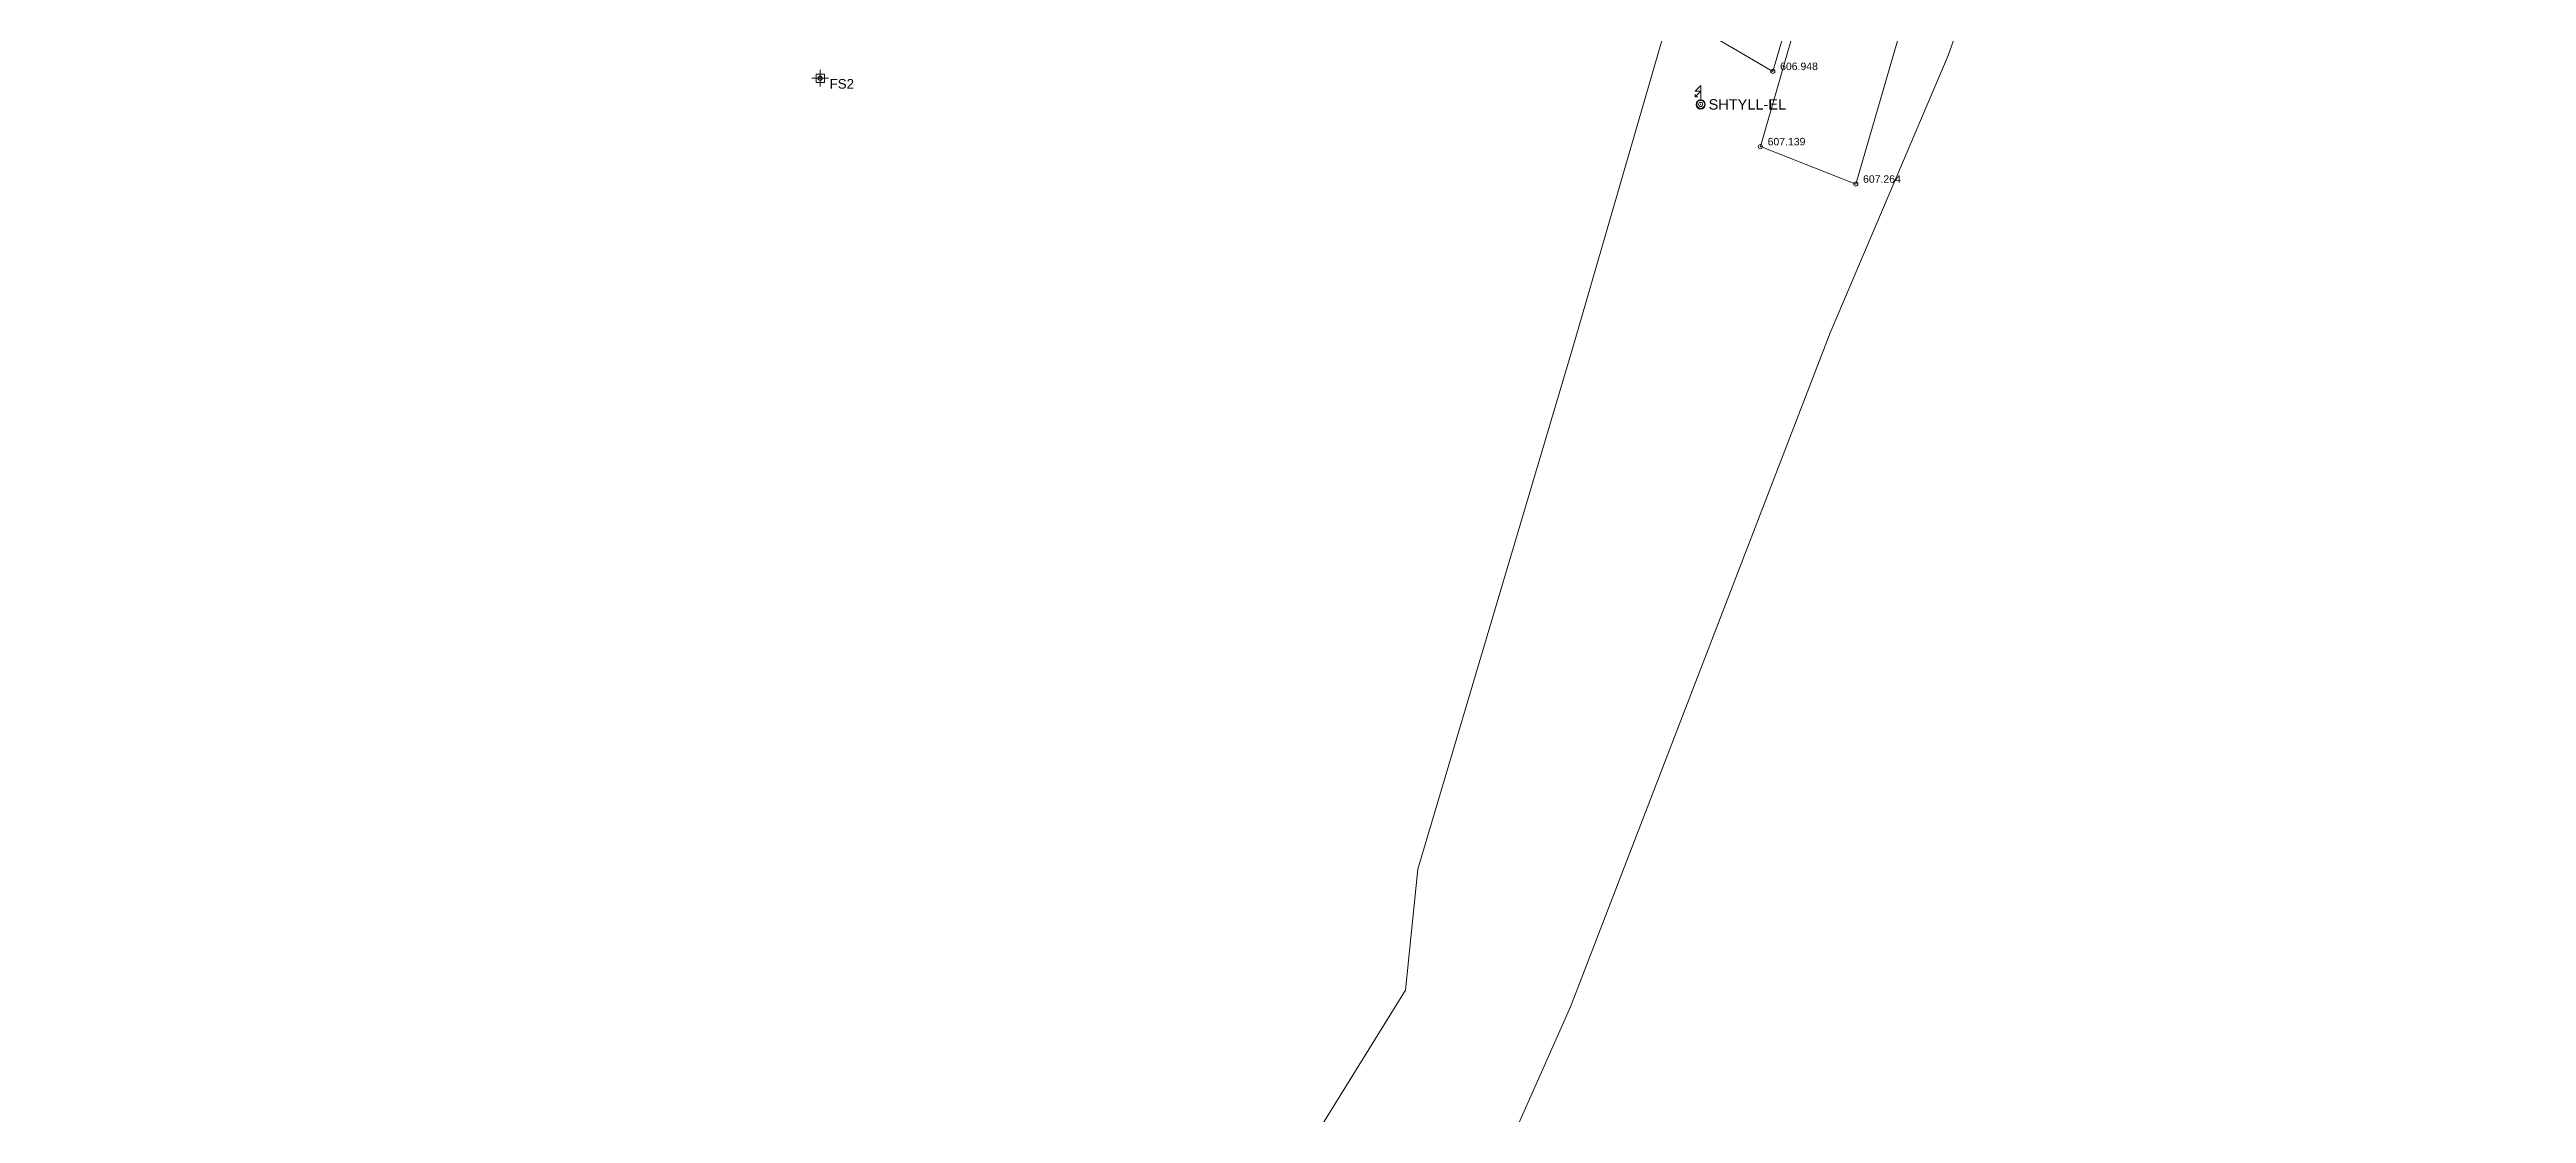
# Model space of a CAD drawing. Header units: metres. Extents: x 7508213 to 7508396, y 4696547 to 4696848.
# Drawn here: x 7508276.6 to 7508395.8, y 4696697.6 to 4696748.7 of the extents above; entities that cross this region are included whole.
import ezdxf

# ---------------------------------------------------------------- set-up
doc = ezdxf.new("R2010")
doc.units = ezdxf.units.M
doc.header["$PDMODE"] = 32
doc.header["$PDSIZE"] = 0.2
doc.layers.add('asfalt', color=7, linetype='Continuous', lineweight=0, true_color=0x7b8778)
doc.layers.add('asfalt pikat', color=7, linetype='Continuous', lineweight=0, true_color=0x7b8778)
for name, color, linetype, lineweight in [('Parc-Kojshi', 251, 'Continuous', 0), ('Parc-Re', 7, 'Continuous', 0), ('rrjet', 7, 'Continuous', 0), ('rruge', 31, 'Continuous', 0), ('rruge pikat', 31, 'Continuous', 0), ('Shtyll elektrike', 7, 'Continuous', 0)]:
    doc.layers.add(name, color=color, linetype=linetype, lineweight=lineweight)
doc.styles.get("Standard").update_dxf_attribs({"font": 'arial.ttf'})

# ---------------------------------------------------------------- blocks, each defined once
blk = doc.blocks.new('*U58')
at = {"color": 0, "linetype": 'ByBlock', "lineweight": -2, "transparency": 16777216}
blk.add_line((0, 0), (0, 0), dxfattribs=at)
blk.add_circle((0, 0), 0.5, dxfattribs=at)
blk = doc.blocks.new('*U1037', base_point=(7508358.897, 4696744.081, 607.139))
at = {"layer": 'asfalt pikat', "linetype": 'ByBlock', "insert": (7508359.247, 4696744.321, 607.139), "char_height": 0.36, "attachment_point": 4}
blk.add_mtext('{\\C256;607.139}', dxfattribs=at)
blk = doc.blocks.new('*U1038', base_point=(7508358.897, 4696744.081, 607.139))
at = {"layer": 'asfalt pikat', "linetype": 'ByBlock', "lineweight": -2}
blk.add_blockref('*U1037', (7508358.897, 4696744.081, 607.139), dxfattribs=at)
blk = doc.blocks.new('*U1039', base_point=(7508358.897, 4696744.081, 607.139))
at = {"layer": 'asfalt pikat', "linetype": 'ByBlock', "lineweight": -2, "xscale": 0.1999999960000001, "yscale": 0.1999999960000001, "zscale": 0.1999999960000001}
blk.add_blockref('*U58', (7508358.897, 4696744.081, 607.139), dxfattribs=at)
at = {"layer": 'asfalt pikat', "linetype": 'ByBlock', "lineweight": -2}
blk.add_blockref('*U1038', (7508358.897, 4696744.081, 607.139), dxfattribs=at)
blk = doc.blocks.new('*U1040', base_point=(7508363.486, 4696742.282, 607.264))
at = {"layer": 'asfalt pikat', "linetype": 'ByBlock', "insert": (7508363.836, 4696742.522, 607.264), "char_height": 0.36, "attachment_point": 4}
blk.add_mtext('{\\C256;607.264}', dxfattribs=at)
blk = doc.blocks.new('*U1041', base_point=(7508363.486, 4696742.282, 607.264))
at = {"layer": 'asfalt pikat', "linetype": 'ByBlock', "lineweight": -2}
blk.add_blockref('*U1040', (7508363.486, 4696742.282, 607.264), dxfattribs=at)
blk = doc.blocks.new('*U1042', base_point=(7508363.486, 4696742.282, 607.264))
at = {"layer": 'asfalt pikat', "linetype": 'ByBlock', "lineweight": -2, "xscale": 0.1999999960000001, "yscale": 0.1999999960000001, "zscale": 0.1999999960000001}
blk.add_blockref('*U58', (7508363.486, 4696742.282, 607.264), dxfattribs=at)
at = {"layer": 'asfalt pikat', "linetype": 'ByBlock', "lineweight": -2}
blk.add_blockref('*U1041', (7508363.486, 4696742.282, 607.264), dxfattribs=at)
blk = doc.blocks.new('Pole electricity_ Shtyllë Elekrike Druri - tension i lartë')
at = {"color": 1, "linetype": 'ByBlock', "lineweight": 0, "flags": 128}
for points in [[(0, 0.5), (0, 2.35), (-0.7, 1.65), (0, 1.65), (-0.7, 0.95)], [(-0.35, 0.95), (-0.7, 0.95), (-0.7, 1.3)]]:
    blk.add_lwpolyline(points, dxfattribs=at)
at = {"color": 1, "linetype": 'ByBlock', "lineweight": 0}
blk.add_circle((0, 0), 0.5, dxfattribs=at)
blk = doc.blocks.new('Shtylle_Elekrike_Druri')
at = {"color": 1, "lineweight": 0}
blk.add_blockref('Pole electricity_ Shtyllë Elekrike Druri - tension i lartë', (0, 0), dxfattribs=at)
blk = doc.blocks.new('*U1043', base_point=(7508356.03, 4696746.11, 607.29))
at = {"layer": 'Shtyll elektrike', "linetype": 'ByBlock', "insert": (7508356.41, 4696746.11, 607.29), "char_height": 0.5, "attachment_point": 4}
blk.add_mtext('SHTYLL-EL', dxfattribs=at)
blk = doc.blocks.new('*U1044', base_point=(7508356.03, 4696746.11, 607.29))
at = {"color": 0, "linetype": 'ByBlock', "lineweight": -2}
blk.add_blockref('*U1043', (7508356.03, 4696746.11, 607.29), dxfattribs=at)
blk = doc.blocks.new('*U1045', base_point=(7508356.03, 4696746.11, 607.29))
at = {"color": 0, "linetype": 'ByBlock', "lineweight": -2}
blk.add_blockref('*U1044', (7508356.03, 4696746.11, 607.29), dxfattribs=at)
at = {"layer": 'Shtyll elektrike', "color": 0, "linetype": 'ByBlock', "lineweight": -2, "xscale": 0.3859649109768737, "yscale": 0.3859649109768737, "zscale": 0.3859649109768737}
blk.add_blockref('Shtylle_Elekrike_Druri', (7508356.03, 4696746.11, 607.29), dxfattribs=at)
blk = doc.blocks.new('*U1046', base_point=(7508359.496, 4696747.701, 606.948))
at = {"layer": 'rruge pikat', "linetype": 'ByBlock', "insert": (7508359.846, 4696747.941, 606.948), "char_height": 0.36, "attachment_point": 4}
blk.add_mtext('{\\C256;606.948}', dxfattribs=at)
blk = doc.blocks.new('*U1047', base_point=(7508359.496, 4696747.701, 606.948))
at = {"layer": 'rruge pikat', "linetype": 'ByBlock', "lineweight": -2}
blk.add_blockref('*U1046', (7508359.496, 4696747.701, 606.948), dxfattribs=at)
blk = doc.blocks.new('*U1048', base_point=(7508359.496, 4696747.701, 606.948))
at = {"layer": 'rruge pikat', "linetype": 'ByBlock', "lineweight": -2, "xscale": 0.1999999960000001, "yscale": 0.1999999960000001, "zscale": 0.1999999960000001}
blk.add_blockref('*U58', (7508359.496, 4696747.701, 606.948), dxfattribs=at)
at = {"layer": 'rruge pikat', "linetype": 'ByBlock', "lineweight": -2}
blk.add_blockref('*U1047', (7508359.496, 4696747.701, 606.948), dxfattribs=at)
blk = doc.blocks.new('*U1667')
at = {"color": 0, "linetype": 'ByBlock', "lineweight": -2, "transparency": 16777216}
for p, q in [((-1, 0), (1, 0)), ((0, -1), (0, 1))]:
    blk.add_line(p, q, dxfattribs=at)
blk.add_lwpolyline([(-0.5, -0.5), (-0.5, 0.5), (0.5, 0.5), (0.5, -0.5)], close=True, dxfattribs=at)
blk = doc.blocks.new('*U1671', base_point=(7508313.67, 4696747.37, 605.76))
at = {"layer": 'rrjet', "linetype": 'ByBlock', "insert": (7508314.12, 4696747.33, 605.76), "char_height": 0.46, "attachment_point": 1}
blk.add_mtext('{\\fArial|b0|i0|c0|p34;\\C137;\\c8355647;FS2}', dxfattribs=at)
blk = doc.blocks.new('*U1672', base_point=(7508313.671, 4696747.366, 605.763))
at = {"layer": 'rrjet', "color": 93, "linetype": 'ByBlock', "lineweight": -2}
blk.add_blockref('*U1671', (7508313.671, 4696747.366, 605.763), dxfattribs=at)
blk = doc.blocks.new('*U1673', base_point=(7508313.671, 4696747.366, 605.763))
at = {"layer": 'rrjet', "color": 93, "linetype": 'ByBlock', "lineweight": -2, "xscale": 0.4, "yscale": 0.4, "zscale": 0.4}
blk.add_blockref('*U1667', (7508313.671, 4696747.366, 605.763), dxfattribs=at)
at = {"layer": 'rrjet', "color": 93, "linetype": 'ByBlock', "lineweight": -2}
blk.add_blockref('*U1672', (7508313.671, 4696747.366, 605.763), dxfattribs=at)

msp = doc.modelspace()

# ---------------------------------------------------------------- linework, layer by layer
at = {"layer": 'asfalt'}
msp.add_polyline3d([(7508358.9, 4696744.08, 607.14), (7508363.49, 4696742.28, 607.26), (7508368.5, 4696759.49, 607.17), (7508377.53, 4696783.21, 607.13), (7508373.25, 4696785.75, 606.95), (7508362.5, 4696756.57, 607.14)], close=True, dxfattribs=at)
at = {"layer": 'asfalt pikat'}
for p in [(7508358.9, 4696744.08, 607.14), (7508363.49, 4696742.28, 607.26)]:
    msp.add_point(p, dxfattribs=at)
at = {"layer": 'Parc-Kojshi'}
for points in [[(7508267.45, 4696547.8), (7508275.99, 4696566.19), (7508277.95, 4696575.34), (7508282.82, 4696586.17), (7508294.36, 4696610.33), (7508302.95, 4696636.18), (7508314.9, 4696663.25), (7508324.65, 4696675.79), (7508341.83, 4696703.51), (7508342.42, 4696709.34), (7508349.88, 4696734.42), (7508360.2, 4696770.03), (7508376.18, 4696803.42), (7508378.46, 4696813.19), (7508384.73, 4696829.77), (7508387.74, 4696837.61)], [(7508395.76, 4696833.98), (7508394.83, 4696832.07), (7508390.71, 4696812.62), (7508381.78, 4696790.12), (7508374.73, 4696767.66), (7508367.93, 4696748.46), (7508362.26, 4696735.12), (7508349.76, 4696702.72), (7508336.45, 4696672.75), (7508335.31, 4696669.54), (7508335.17, 4696665.71), (7508334.13, 4696660.42), (7508331.65, 4696652.9), (7508319.66, 4696636.02), (7508316.18, 4696630.61), (7508293.61, 4696579.49), (7508293.39, 4696578.99), (7508278.42, 4696547.19)]]:
    msp.add_lwpolyline(points, dxfattribs=at)
at = {"layer": 'Parc-Re', "flags": 128}
msp.add_lwpolyline([(7508243.88, 4696612.83), (7508268.4, 4696724.72), (7508215.24, 4696734.24), (7508215.57, 4696763.22), (7508212.93, 4696782.93), (7508212.93, 4696793.81), (7508216.72, 4696814.18), (7508220.98, 4696845.63), (7508225.34, 4696846.14), (7508234.81, 4696834.99), (7508244.61, 4696836.33), (7508256.46, 4696839.5), (7508277.53, 4696834.89), (7508321.19, 4696821.9), (7508376.18, 4696803.42), (7508360.2, 4696770.03), (7508349.88, 4696734.42), (7508342.42, 4696709.34), (7508341.83, 4696703.51), (7508324.65, 4696675.79)], dxfattribs=at)
at = {"layer": 'rrjet'}
msp.add_point((7508313.67, 4696747.37, 605.76), dxfattribs=at)
at = {"layer": 'rruge'}
msp.add_polyline3d([(7508301.32, 4696764.75, 605.71), (7508307.17, 4696763.31, 605.82), (7508321.32, 4696759.07, 606.09), (7508331.95, 4696756.32, 606.24), (7508334.09, 4696755.75, 606.25), (7508346.13, 4696752.64, 606.48), (7508350.23, 4696751.59, 606.55), (7508355.09, 4696750.28, 606.85), (7508359.5, 4696747.7, 606.95), (7508361.85, 4696755.78, 606.89), (7508356.82, 4696756.05, 606.71), (7508341.39, 4696760.07, 606.23), (7508314.58, 4696766.99, 606.22), (7508302.85, 4696770.15, 605.78)], close=True, dxfattribs=at)
at = {"layer": 'rruge pikat'}
msp.add_point((7508359.5, 4696747.7, 606.95), dxfattribs=at)
at = {"layer": 'Shtyll elektrike'}
msp.add_circle((7508356.03, 4696746.11, 607.27), 0.222, dxfattribs=at)
msp.add_point((7508356.03, 4696746.11, 607.29), dxfattribs=at)

# ---------------------------------------------------------------- block references
at = {"layer": 'asfalt pikat'}
for name, p in [('*U1039', (7508358.9, 4696744.08, 607.14)), ('*U1042', (7508363.49, 4696742.28, 607.26))]:
    msp.add_blockref(name, p, dxfattribs=at)
at = {"layer": 'rrjet'}
msp.add_blockref('*U1673', (7508313.67, 4696747.37, 605.76), dxfattribs=at)
at = {"layer": 'rruge pikat'}
msp.add_blockref('*U1048', (7508359.5, 4696747.7, 606.95), dxfattribs=at)
at = {"layer": 'Shtyll elektrike'}
msp.add_blockref('*U1045', (7508356.03, 4696746.11, 607.29), dxfattribs=at)

doc.saveas('drawing.dxf')
